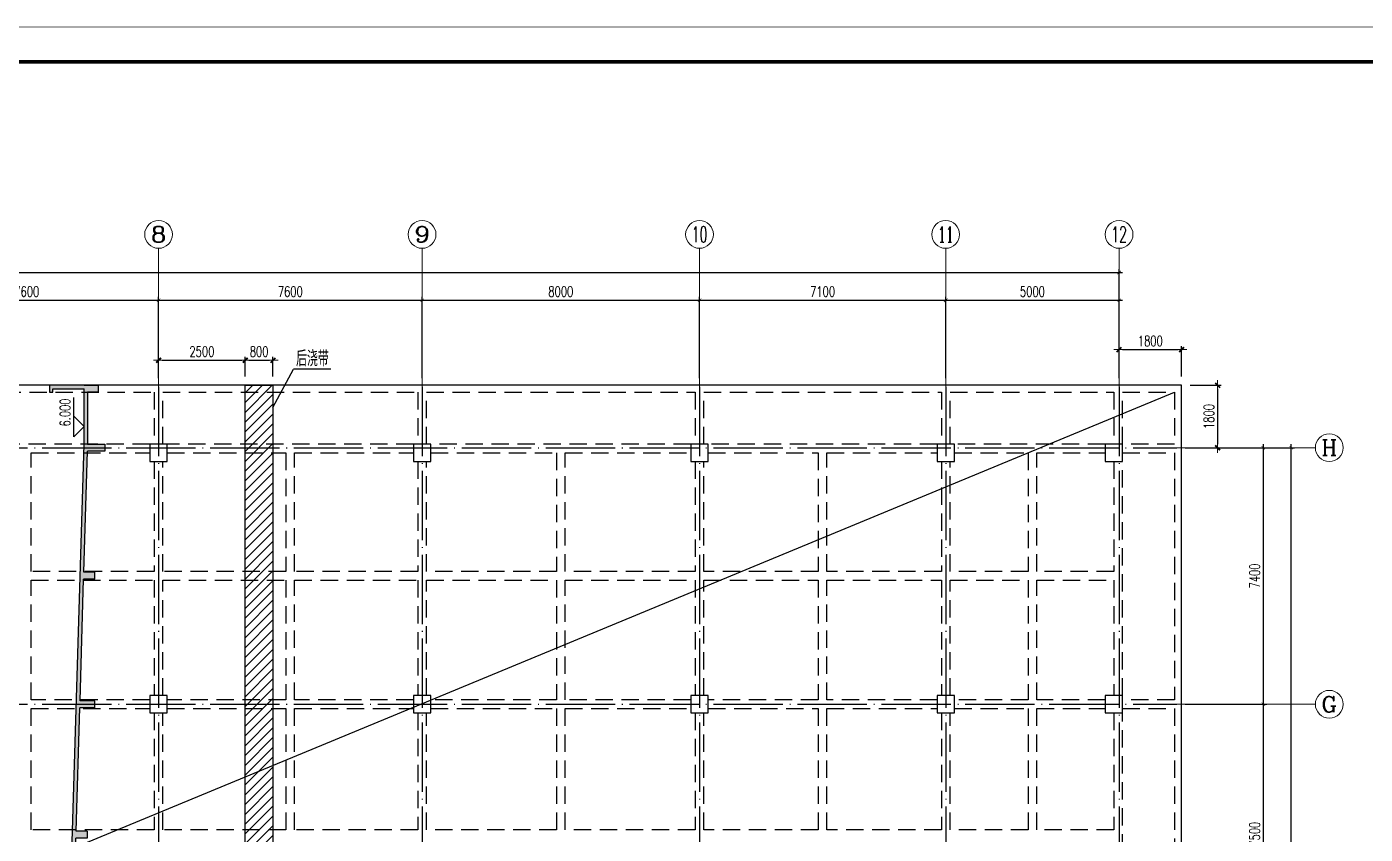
# Model space of a CAD drawing. Extents: x -21254 to 860439, y -324318 to 454338.
# Drawn here: x 454343 to 492940, y -179391 to -156098 of the extents above; entities that cross this region are included whole.
import ezdxf
from ezdxf.enums import TextEntityAlignment as Align

# ---------------------------------------------------------------- set-up
doc = ezdxf.new("R2010")
doc.units = 0
doc.header["$LTSCALE"] = 1000
doc.header["$MEASUREMENT"] = 0
doc.linetypes.add('DASHED', pattern=[0.75, 0.5, -0.25])
doc.linetypes.add('DOTE', pattern=[2.42, 2, -0.2, 0.02, -0.2])
doc.layers.get('0').update_dxf_attribs({"linetype": 'CONTINUOUS'})
doc.layers.get('Defpoints').update_dxf_attribs({"linetype": 'CONTINUOUS', "lineweight": 5})
for name, color, linetype in [('AXIS_TEXT', 7, 'CONTINUOUS'), ('BEAM_CONT', 4, 'CONTINUOUS'), ('BEAM_DASH', 144, 'DASHED'), ('COLU', 7, 'CONTINUOUS'), ('DIM_ELEV', 3, 'CONTINUOUS'), ('DIMENSION', 3, 'CONTINUOUS'), ('DOTE', 1, 'DOTE'), ('HATCH', 254, 'CONTINUOUS'), ('S_BEAMDIMMASS', 2, 'CONTINUOUS'), ('墙体2', 21, 'CONTINUOUS')]:
    doc.layers.add(name, color=color, linetype=linetype)
for name, color, linetype, lineweight in [('DIM', 3, 'CONTINUOUS', 5), ('FRAME', 3, 'CONTINUOUS', 5), ('PUB_TEXT', 7, 'CONTINUOUS', 5)]:
    doc.layers.add(name, color=color, linetype=linetype, lineweight=lineweight)
doc.styles.add('_TCH_AXIS', font='COMPLEX', dxfattribs={"bigfont": 'GBCBIG'})
doc.styles.add('_TCH_DIM', font='SIMPLEX', dxfattribs={"bigfont": 'GBCBIG'})
doc.styles.add('BW_Rein', font='Tssdeng.shx', dxfattribs={"width": 0.7, "bigfont": 'hztxt.shx'})
doc.styles.add('COMPLEX', font='COMPLEX')
doc.styles.add('TSSD_Dimension', font='TXT.shx', dxfattribs={"width": 0.7, "bigfont": 'hztxt.shx'})
doc.dimstyles.new('TSSD_100_100$0', dxfattribs={"dimtxt": 300, "dimasz": 100, "dimexe": 100, "dimexo": 250, "dimgap": 100, "dimtad": 1, "dimdec": 0, "dimzin": 0, "dimdsep": 46, "dimtxsty": 'TSSD_Dimension', "dimblk1": '_tsdbk', "dimblk2": '_tsdbk', "dimsah": 1, "dimcen": 0, "dimdle": 100, "dimclrt": 7, "dimadec": 1, "dimazin": 0, "dimtfac": 1, "dimtdec": 0, "dimtix": 1, "dimtmove": 2, "dimatfit": 3, "dimldrblk": '_tsdbk', "dimfxl": 100, "dimtolj": 1, "dimtzin": 0, "dimarcsym": 0})

# ---------------------------------------------------------------- blocks, each defined once
blk = doc.blocks.new('_ARCHTICK')
at = {"color": 0, "linetype": 'ByBlock', "const_width": 0.15}
blk.add_lwpolyline([(-0.5, -0.5), (0.5, 0.5)], dxfattribs=at)
blk = doc.blocks.new('*D1278')
at = {"layer": 'Defpoints', "color": 0, "ltscale": 0.5, "transparency": 16777216}
for p in [(487502, -175641), (490002, -175641), (487502, -183141)]:
    blk.add_point(p, dxfattribs=at)
at = {"layer": 'DIM', "color": 0, "lineweight": -2, "ltscale": 0.5, "transparency": 16777216}
for p, q in [((490002, -183241), (490002, -175541)), ((487752, -175641), (490102, -175641)), ((487752, -183141), (490102, -183141))]:
    blk.add_line(p, q, dxfattribs=at)
at = {"layer": 'DIM', "color": 0, "lineweight": -2, "ltscale": 0.5, "transparency": 16777216, "xscale": 100, "yscale": 100, "zscale": 100}
for p, rotation in [((490002, -175641), 90), ((490002, -183141), 270)]:
    blk.add_blockref('_ARCHTICK', p, dxfattribs=dict(at, rotation=rotation))
at = {"layer": 'DIM', "color": 3, "ltscale": 0.5, "transparency": 16777216, "insert": (489752, -179391), "char_height": 300, "attachment_point": 5, "rotation": 90, "style": 'TSSD_Dimension'}
blk.add_mtext('\\A1;7500', dxfattribs=at)
blk = doc.blocks.new('*D1279')
at = {"layer": 'Defpoints', "color": 0, "ltscale": 0.5, "transparency": 16777216}
for p in [(487502, -168241), (490002, -168241), (487502, -175641)]:
    blk.add_point(p, dxfattribs=at)
at = {"layer": 'DIM', "color": 0, "lineweight": -2, "ltscale": 0.5, "transparency": 16777216}
for p, q in [((487752, -168241), (490102, -168241)), ((490002, -175741), (490002, -168141)), ((487752, -175641), (490102, -175641))]:
    blk.add_line(p, q, dxfattribs=at)
at = {"layer": 'DIM', "color": 0, "lineweight": -2, "ltscale": 0.5, "transparency": 16777216, "xscale": 100, "yscale": 100, "zscale": 100}
for p, rotation in [((490002, -168241), 90), ((490002, -175641), 270)]:
    blk.add_blockref('_ARCHTICK', p, dxfattribs=dict(at, rotation=rotation))
at = {"layer": 'DIM', "color": 3, "ltscale": 0.5, "transparency": 16777216, "insert": (489752, -171941), "char_height": 300, "attachment_point": 5, "rotation": 90, "style": 'TSSD_Dimension'}
blk.add_mtext('\\A1;7400', dxfattribs=at)
blk = doc.blocks.new('*D1280')
at = {"layer": 'Defpoints', "color": 0, "ltscale": 0.5, "transparency": 16777216}
for p in [(487502, -168241), (490802, -168241), (487502, -221041)]:
    blk.add_point(p, dxfattribs=at)
at = {"layer": 'DIM', "color": 0, "lineweight": -2, "ltscale": 0.5, "transparency": 16777216}
for p, q in [((487752, -168241), (490902, -168241)), ((490802, -221141), (490802, -168141)), ((487752, -221041), (490902, -221041))]:
    blk.add_line(p, q, dxfattribs=at)
at = {"layer": 'DIM', "color": 0, "lineweight": -2, "ltscale": 0.5, "transparency": 16777216, "xscale": 100, "yscale": 100, "zscale": 100}
for p, rotation in [((490802, -168241), 90), ((490802, -221041), 270)]:
    blk.add_blockref('_ARCHTICK', p, dxfattribs=dict(at, rotation=rotation))
at = {"layer": 'DIM', "color": 3, "ltscale": 0.5, "transparency": 16777216, "insert": (490552, -194641), "char_height": 300, "attachment_point": 5, "rotation": 90, "style": 'TSSD_Dimension'}
blk.add_mtext('\\A1;52800', dxfattribs=at)
blk = doc.blocks.new('*D1287')
at = {"layer": 'Defpoints', "color": 0, "ltscale": 0.5, "transparency": 16777216}
for p in [(458143, -163988), (450543, -166488), (458143, -166488)]:
    blk.add_point(p, dxfattribs=at)
at = {"layer": 'DIM', "color": 0, "lineweight": -2, "ltscale": 0.5, "transparency": 16777216}
for p, q in [((450443, -163988), (458243, -163988)), ((450543, -166238), (450543, -163888)), ((458143, -166238), (458143, -163888))]:
    blk.add_line(p, q, dxfattribs=at)
at = {"layer": 'DIM', "color": 0, "lineweight": -2, "ltscale": 0.5, "transparency": 16777216, "xscale": 100, "yscale": 100, "zscale": 100, "rotation": 180}
blk.add_blockref('_ARCHTICK', (450543, -163988), dxfattribs=at)
at = {"layer": 'DIM', "color": 0, "lineweight": -2, "ltscale": 0.5, "transparency": 16777216, "xscale": 100, "yscale": 100, "zscale": 100}
blk.add_blockref('_ARCHTICK', (458143, -163988), dxfattribs=at)
at = {"layer": 'DIM', "color": 3, "ltscale": 0.5, "transparency": 16777216, "insert": (454343, -163738), "char_height": 300, "attachment_point": 5, "style": 'TSSD_Dimension'}
blk.add_mtext('\\A1;7600', dxfattribs=at)
blk = doc.blocks.new('*D1288')
at = {"layer": 'Defpoints', "color": 0, "ltscale": 0.5, "transparency": 16777216}
for p in [(465743, -163988), (458143, -166488), (465743, -166488)]:
    blk.add_point(p, dxfattribs=at)
at = {"layer": 'DIM', "color": 0, "lineweight": -2, "ltscale": 0.5, "transparency": 16777216}
for p, q in [((458043, -163988), (465843, -163988)), ((458143, -166238), (458143, -163888)), ((465743, -166238), (465743, -163888))]:
    blk.add_line(p, q, dxfattribs=at)
at = {"layer": 'DIM', "color": 0, "lineweight": -2, "ltscale": 0.5, "transparency": 16777216, "xscale": 100, "yscale": 100, "zscale": 100, "rotation": 180}
blk.add_blockref('_ARCHTICK', (458143, -163988), dxfattribs=at)
at = {"layer": 'DIM', "color": 0, "lineweight": -2, "ltscale": 0.5, "transparency": 16777216, "xscale": 100, "yscale": 100, "zscale": 100}
blk.add_blockref('_ARCHTICK', (465743, -163988), dxfattribs=at)
at = {"layer": 'DIM', "color": 3, "ltscale": 0.5, "transparency": 16777216, "insert": (461943, -163738), "char_height": 300, "attachment_point": 5, "style": 'TSSD_Dimension'}
blk.add_mtext('\\A1;7600', dxfattribs=at)
blk = doc.blocks.new('*D1289')
at = {"layer": 'Defpoints', "color": 0, "ltscale": 0.5, "transparency": 16777216}
for p in [(473743, -163988), (465743, -166488), (473743, -166488)]:
    blk.add_point(p, dxfattribs=at)
at = {"layer": 'DIM', "color": 0, "lineweight": -2, "ltscale": 0.5, "transparency": 16777216}
for p, q in [((465643, -163988), (473843, -163988)), ((465743, -166238), (465743, -163888)), ((473743, -166238), (473743, -163888))]:
    blk.add_line(p, q, dxfattribs=at)
at = {"layer": 'DIM', "color": 0, "lineweight": -2, "ltscale": 0.5, "transparency": 16777216, "xscale": 100, "yscale": 100, "zscale": 100, "rotation": 180}
blk.add_blockref('_ARCHTICK', (465743, -163988), dxfattribs=at)
at = {"layer": 'DIM', "color": 0, "lineweight": -2, "ltscale": 0.5, "transparency": 16777216, "xscale": 100, "yscale": 100, "zscale": 100}
blk.add_blockref('_ARCHTICK', (473743, -163988), dxfattribs=at)
at = {"layer": 'DIM', "color": 3, "ltscale": 0.5, "transparency": 16777216, "insert": (469743, -163738), "char_height": 300, "attachment_point": 5, "style": 'TSSD_Dimension'}
blk.add_mtext('\\A1;8000', dxfattribs=at)
blk = doc.blocks.new('*D1290')
at = {"layer": 'Defpoints', "color": 0, "ltscale": 0.5, "transparency": 16777216}
for p in [(480843, -163988), (473743, -166488), (480843, -166488)]:
    blk.add_point(p, dxfattribs=at)
at = {"layer": 'DIM', "color": 0, "lineweight": -2, "ltscale": 0.5, "transparency": 16777216}
for p, q in [((473643, -163988), (480943, -163988)), ((473743, -166238), (473743, -163888)), ((480843, -166238), (480843, -163888))]:
    blk.add_line(p, q, dxfattribs=at)
at = {"layer": 'DIM', "color": 0, "lineweight": -2, "ltscale": 0.5, "transparency": 16777216, "xscale": 100, "yscale": 100, "zscale": 100, "rotation": 180}
blk.add_blockref('_ARCHTICK', (473743, -163988), dxfattribs=at)
at = {"layer": 'DIM', "color": 0, "lineweight": -2, "ltscale": 0.5, "transparency": 16777216, "xscale": 100, "yscale": 100, "zscale": 100}
blk.add_blockref('_ARCHTICK', (480843, -163988), dxfattribs=at)
at = {"layer": 'DIM', "color": 3, "ltscale": 0.5, "transparency": 16777216, "insert": (477293, -163738), "char_height": 300, "attachment_point": 5, "style": 'TSSD_Dimension'}
blk.add_mtext('\\A1;7100', dxfattribs=at)
blk = doc.blocks.new('*D1291')
at = {"layer": 'Defpoints', "color": 0, "ltscale": 0.5, "transparency": 16777216}
for p in [(485843, -163988), (480843, -166488), (485843, -166488)]:
    blk.add_point(p, dxfattribs=at)
at = {"layer": 'DIM', "color": 0, "lineweight": -2, "ltscale": 0.5, "transparency": 16777216}
for p, q in [((480743, -163988), (485943, -163988)), ((480843, -166238), (480843, -163888)), ((485843, -166238), (485843, -163888))]:
    blk.add_line(p, q, dxfattribs=at)
at = {"layer": 'DIM', "color": 0, "lineweight": -2, "ltscale": 0.5, "transparency": 16777216, "xscale": 100, "yscale": 100, "zscale": 100, "rotation": 180}
blk.add_blockref('_ARCHTICK', (480843, -163988), dxfattribs=at)
at = {"layer": 'DIM', "color": 0, "lineweight": -2, "ltscale": 0.5, "transparency": 16777216, "xscale": 100, "yscale": 100, "zscale": 100}
blk.add_blockref('_ARCHTICK', (485843, -163988), dxfattribs=at)
at = {"layer": 'DIM', "color": 3, "ltscale": 0.5, "transparency": 16777216, "insert": (483343, -163738), "char_height": 300, "attachment_point": 5, "style": 'TSSD_Dimension'}
blk.add_mtext('\\A1;5000', dxfattribs=at)
blk = doc.blocks.new('*D1292')
at = {"layer": 'Defpoints', "color": 0, "ltscale": 0.5, "transparency": 16777216}
for p in [(485843, -163188), (413543, -166488), (485843, -166488)]:
    blk.add_point(p, dxfattribs=at)
at = {"layer": 'DIM', "color": 0, "lineweight": -2, "ltscale": 0.5, "transparency": 16777216}
for p, q in [((413443, -163188), (485943, -163188)), ((413543, -166238), (413543, -163088)), ((485843, -166238), (485843, -163088))]:
    blk.add_line(p, q, dxfattribs=at)
at = {"layer": 'DIM', "color": 0, "lineweight": -2, "ltscale": 0.5, "transparency": 16777216, "xscale": 100, "yscale": 100, "zscale": 100, "rotation": 180}
blk.add_blockref('_ARCHTICK', (413543, -163188), dxfattribs=at)
at = {"layer": 'DIM', "color": 0, "lineweight": -2, "ltscale": 0.5, "transparency": 16777216, "xscale": 100, "yscale": 100, "zscale": 100}
blk.add_blockref('_ARCHTICK', (485843, -163188), dxfattribs=at)
at = {"layer": 'DIM', "color": 3, "ltscale": 0.5, "transparency": 16777216, "insert": (449693, -162938), "char_height": 300, "attachment_point": 5, "style": 'TSSD_Dimension'}
blk.add_mtext('\\A1;72300', dxfattribs=at)
blk = doc.blocks.new('_AXISO')
blk.add_circle((0, 0), 0.5)
at = {"layer": 'AXIS_TEXT', "style": 'COMPLEX', "width": 1.041667}
blk.add_attdef('A', text='', height=0.56, dxfattribs=at).set_placement((-0.25, -0.28), (0.25, -0.28), align=Align.FIT)
blk = doc.blocks.new('_tsdbk')
blk.add_line((-1, 0), (1.5, 0))
at = {"const_width": 0.5}
blk.add_lwpolyline([(-0.7, -0.7), (0.7, 0.7)], dxfattribs=at)
blk = doc.blocks.new('*D1305')
at = {"layer": 'Defpoints', "color": 0, "transparency": 16777216}
for p in [(487643, -165412), (485843, -166441), (487643, -166441)]:
    blk.add_point(p, dxfattribs=at)
at = {"layer": 'DIM', "color": 0, "lineweight": -2, "transparency": 16777216}
for p, q in [((485843, -166191), (485843, -165312)), ((485943, -165412), (487543, -165412)), ((487643, -166191), (487643, -165312))]:
    blk.add_line(p, q, dxfattribs=at)
at = {"layer": 'DIM', "color": 0, "lineweight": -2, "transparency": 16777216, "xscale": 100, "yscale": 100, "zscale": 100}
for p, rotation in [((485843, -165412), 179.9999999999999), ((487643, -165412), 359.9999999999999)]:
    blk.add_blockref('_tsdbk', p, dxfattribs=dict(at, rotation=rotation))
at = {"layer": 'DIM', "color": 7, "transparency": 16777216, "insert": (486743, -165162), "char_height": 300, "attachment_point": 5, "style": 'TSSD_Dimension'}
blk.add_mtext('\\A1;1800', dxfattribs=at)
blk = doc.blocks.new('*D1306')
at = {"layer": 'Defpoints', "color": 0, "transparency": 16777216}
for p in [(487643, -166441), (487643, -168241), (488682, -168241)]:
    blk.add_point(p, dxfattribs=at)
at = {"layer": 'DIM', "color": 0, "lineweight": -2, "transparency": 16777216}
for p, q in [((487893, -166441), (488782, -166441)), ((488682, -166541), (488682, -168141)), ((487893, -168241), (488782, -168241))]:
    blk.add_line(p, q, dxfattribs=at)
at = {"layer": 'DIM', "color": 0, "lineweight": -2, "transparency": 16777216, "xscale": 100, "yscale": 100, "zscale": 100}
for p, rotation in [((488682, -166441), 89.99999999999993), ((488682, -168241), 269.9999999999999)]:
    blk.add_blockref('_tsdbk', p, dxfattribs=dict(at, rotation=rotation))
at = {"layer": 'DIM', "color": 7, "transparency": 16777216, "insert": (488432, -167341), "char_height": 300, "attachment_point": 5, "rotation": 90, "style": 'TSSD_Dimension'}
blk.add_mtext('\\A1;1800', dxfattribs=at)
blk = doc.blocks.new('BW-32879566', base_point=(258174, -374085))
at = {"layer": 'HATCH'}
blk.add_hatch(color=256, dxfattribs=at).paths.add_polyline_path([(258935, -353747), (259262, -353747), (259262, -353547), (258941, -353547), (259048, -349985), (259484, -349985), (259484, -349785), (259054, -349785), (259158, -346275), (259484, -346275), (259484, -346075), (259164, -346075), (259268, -342585), (259774, -342585), (259774, -342385), (259268, -342385), (259268, -340885), (259574, -340885), (259574, -340685), (259174, -340685), (258174, -340685), (258174, -340885), (258274, -340885), (258274, -340785), (259174, -340785), (259174, -342385), (258727, -357385), (259174, -372385), (259174, -373985), (258274, -373985), (258274, -373885), (258174, -373885), (258174, -374085), (259174, -374085), (259574, -374085), (259574, -373885), (259268, -373885), (259268, -372385), (259774, -372385), (259774, -372185), (259268, -372185), (259164, -368694), (259484, -368694), (259484, -368494), (259158, -368494), (259054, -364985), (259484, -364985), (259484, -364785), (259048, -364785), (258941, -361222), (259262, -361222), (259262, -361022), (258935, -361022), (258830, -357485), (259327, -357485), (259327, -357285), (258830, -357285)])
at = {"layer": '墙体2'}
for p, q in [((258174, -340685), (258174, -340885)), ((259174, -340685), (258174, -340685)), ((258274, -340785), (259174, -340785)), ((258274, -340885), (258274, -340785)), ((259174, -340685), (259574, -340685)), ((259174, -342385), (259174, -340785)), ((259574, -340685), (259574, -340885)), ((258174, -340885), (258274, -340885)), ((259268, -340885), (259268, -342385)), ((259574, -340885), (259268, -340885)), ((258727, -357385), (259174, -342385)), ((259164, -346075), (259268, -342585)), ((259268, -342385), (259774, -342385)), ((259774, -342585), (259268, -342585)), ((259774, -342385), (259774, -342585)), ((259164, -346075), (259165, -346075)), ((259484, -346075), (259165, -346075)), ((259484, -346275), (259484, -346075)), ((259054, -349785), (259158, -346276)), ((259159, -346275), (259158, -346276)), ((259484, -346275), (259159, -346275)), ((258941, -353547), (259048, -349985)), ((259484, -349985), (259048, -349985)), ((259484, -349785), (259054, -349785)), ((259484, -349985), (259484, -349785)), ((258941, -353547), (258942, -353547)), ((259262, -353547), (258942, -353547)), ((259262, -353547), (259262, -353747)), ((258830, -357285), (258935, -353748)), ((258936, -353747), (258935, -353748)), ((259262, -353747), (258936, -353747)), ((258727, -357385), (259174, -372385)), ((258830, -357285), (259327, -357285)), ((259327, -357285), (259327, -357485)), ((258830, -357485), (258935, -361021)), ((258830, -357485), (259327, -357485)), ((258936, -361022), (258935, -361021)), ((258936, -361022), (258935, -361021)), ((259262, -361022), (258936, -361022)), ((258941, -361222), (258942, -361222)), ((258941, -361222), (259048, -364785)), ((259262, -361222), (258942, -361222)), ((259262, -361222), (259262, -361022)), ((259484, -364785), (259048, -364785)), ((259054, -364985), (259158, -368493)), ((259484, -364985), (259054, -364985)), ((259484, -364785), (259484, -364985)), ((259159, -368494), (259158, -368493)), ((259484, -368494), (259159, -368494)), ((259484, -368494), (259484, -368694)), ((259164, -368694), (259268, -372185)), ((259164, -368694), (259165, -368694)), ((259484, -368694), (259165, -368694)), ((259174, -372385), (259174, -373985)), ((259774, -372185), (259268, -372185)), ((259268, -373885), (259268, -372385)), ((259268, -372385), (259774, -372385)), ((259774, -372385), (259774, -372185)), ((258174, -373885), (258274, -373885)), ((258174, -374085), (258174, -373885)), ((258274, -373885), (258274, -373985)), ((258274, -373985), (259174, -373985)), ((259574, -373885), (259268, -373885)), ((259574, -374085), (259574, -373885)), ((259174, -374085), (258174, -374085)), ((259174, -374085), (259574, -374085))]:
    blk.add_line(p, q, dxfattribs=at)
blk = doc.blocks.new('*D1309')
at = {"layer": 'Defpoints', "color": 0, "transparency": 16777216}
for p in [(460643, -165718), (458143, -166441), (460643, -166441)]:
    blk.add_point(p, dxfattribs=at)
at = {"layer": 'DIM', "color": 0, "lineweight": -2, "transparency": 16777216}
for p, q in [((458143, -166191), (458143, -165618)), ((458243, -165718), (460543, -165718)), ((460643, -166191), (460643, -165618))]:
    blk.add_line(p, q, dxfattribs=at)
at = {"layer": 'DIM', "color": 0, "lineweight": -2, "transparency": 16777216, "xscale": 100, "yscale": 100, "zscale": 100}
for p, rotation in [((458143, -165718), 179.9999999999999), ((460643, -165718), 359.9999999999999)]:
    blk.add_blockref('_tsdbk', p, dxfattribs=dict(at, rotation=rotation))
at = {"layer": 'DIM', "color": 7, "transparency": 16777216, "insert": (459393, -165468), "char_height": 300, "attachment_point": 5, "style": 'TSSD_Dimension'}
blk.add_mtext('\\A1;2500', dxfattribs=at)
blk = doc.blocks.new('*D1310')
at = {"layer": 'Defpoints', "color": 0, "transparency": 16777216}
for p in [(461443, -165718), (460643, -166441), (461443, -166441)]:
    blk.add_point(p, dxfattribs=at)
at = {"layer": 'DIM', "color": 0, "lineweight": -2, "transparency": 16777216}
for p, q in [((460643, -166191), (460643, -165618)), ((460743, -165718), (461343, -165718)), ((461443, -166191), (461443, -165618))]:
    blk.add_line(p, q, dxfattribs=at)
at = {"layer": 'DIM', "color": 0, "lineweight": -2, "transparency": 16777216, "xscale": 100, "yscale": 100, "zscale": 100}
for p, rotation in [((460643, -165718), 179.9999999999999), ((461443, -165718), 359.9999999999999)]:
    blk.add_blockref('_tsdbk', p, dxfattribs=dict(at, rotation=rotation))
at = {"layer": 'DIM', "color": 7, "transparency": 16777216, "insert": (461043, -165468), "char_height": 300, "attachment_point": 5, "style": 'TSSD_Dimension'}
blk.add_mtext('\\A1;800', dxfattribs=at)
blk = doc.blocks.new('BW-42863411', base_point=(676491, -11107, 0))
at = {"layer": 'FRAME'}
for points, const_width in [([(676491, 72993), (676491, -11107), (795391, -11107), (795391, 72993)], 20), ([(678991, 71993), (678991, -10107), (794391, -10107), (794391, 71993)], 100)]:
    blk.add_lwpolyline(points, close=True, dxfattribs=dict(at, const_width=const_width))

msp = doc.modelspace()

# ---------------------------------------------------------------- hatches: boundary and pattern name
at = {"layer": 'HATCH'}
h = msp.add_hatch(dxfattribs=at)
h.set_pattern_fill('METAL', color=256, scale=50, style=0)
h.set_pattern_definition([(45, (196823.96, 174243.68), (-141.42136, 141.42136), [])])
h.paths.add_polyline_path([(460642.798, -166440.958), (461442.798, -166440.958), (461442.798, -199840.958), (460642.798, -199840.958)])

# ---------------------------------------------------------------- linework, layer by layer
at = {"layer": 'BEAM_CONT'}
for p, q in [((411942.798, -197890.958), (487442.798, -166640.958)), ((487642.798, -166440.958), (435542.798, -166440.958)), ((487642.798, -199840.958), (487642.798, -166440.958))]:
    msp.add_line(p, q, dxfattribs=at)
msp.add_lwpolyline([(460642.798, -166440.958), (461442.798, -166440.958), (461442.798, -199840.958), (460642.798, -199840.958)], close=True, dxfattribs=at)
at = {"layer": 'BEAM_DASH'}
for p, q in [((450667.798, -166640.958), (458017.798, -166640.958)), ((458017.798, -166640.958), (458017.798, -168140.958)), ((458267.798, -166640.958), (465617.798, -166640.958)), ((458267.798, -168140.958), (458267.798, -166640.958)), ((465617.798, -166640.958), (465617.798, -168140.958)), ((465867.798, -166640.958), (473617.798, -166640.958)), ((465867.798, -168140.958), (465867.798, -166640.958)), ((473617.798, -166640.958), (473617.798, -168140.958)), ((473867.798, -166640.958), (480717.798, -166640.958)), ((473867.798, -168140.958), (473867.798, -166640.958)), ((480717.798, -166640.958), (480717.798, -168140.958)), ((480967.798, -166640.958), (485692.798, -166640.958)), ((480967.798, -168140.958), (480967.798, -166640.958)), ((485692.798, -166640.958), (485692.798, -168140.958)), ((485942.798, -166640.958), (487442.798, -166640.958)), ((485942.798, -168140.958), (485942.798, -166640.958)), ((487442.798, -166640.958), (487442.798, -168140.958)), ((457892.798, -168140.958), (450792.798, -168140.958)), ((465492.798, -168140.958), (458392.798, -168140.958)), ((473492.798, -168140.958), (465992.798, -168140.958)), ((480592.798, -168140.958), (473992.798, -168140.958)), ((485442.798, -168140.958), (481092.798, -168140.958)), ((487442.798, -168140.958), (485942.798, -168140.958)), ((454467.798, -168390.958), (457892.798, -168390.958)), ((454467.798, -171815.958), (454467.798, -168390.958)), ((458017.798, -168640.958), (458017.798, -171815.958)), ((458267.798, -171815.958), (458267.798, -168640.958)), ((458392.798, -168390.958), (461817.798, -168390.958)), ((461817.798, -168390.958), (461817.798, -171815.958)), ((462067.798, -168390.958), (465492.798, -168390.958)), ((462067.798, -171815.958), (462067.798, -168390.958)), ((465617.798, -168640.958), (465617.798, -171815.958)), ((465867.798, -171815.958), (465867.798, -168640.958)), ((465992.798, -168390.958), (469617.798, -168390.958)), ((469617.798, -168390.958), (469617.798, -171815.958)), ((469867.798, -168390.958), (473492.798, -168390.958)), ((469867.798, -171815.958), (469867.798, -168390.958)), ((473617.798, -168640.958), (473617.798, -171815.958)), ((473867.798, -171815.958), (473867.798, -168640.958)), ((473992.798, -168390.958), (477167.798, -168390.958)), ((477167.798, -168390.958), (477167.798, -171815.958)), ((477417.798, -168390.958), (480592.798, -168390.958)), ((477417.798, -171815.958), (477417.798, -168390.958)), ((480717.798, -168640.958), (480717.798, -171815.958)), ((480967.798, -171815.958), (480967.798, -168640.958)), ((481092.798, -168390.958), (483217.798, -168390.958)), ((483217.798, -168390.958), (483217.798, -171815.958)), ((483467.798, -168390.958), (485442.798, -168390.958)), ((483467.798, -171815.958), (483467.798, -168390.958)), ((485692.798, -168640.958), (485692.798, -171815.958)), ((485942.798, -168390.958), (487442.798, -168390.958)), ((485942.798, -175390.958), (485942.798, -168640.958)), ((487442.798, -168390.958), (487442.798, -175515.958)), ((458017.798, -171815.958), (454467.798, -171815.958)), ((454467.798, -175515.958), (454467.798, -172065.958)), ((454467.798, -172065.958), (458017.798, -172065.958)), ((458017.798, -172065.958), (458017.798, -175390.958)), ((461817.798, -171815.958), (458267.798, -171815.958)), ((458267.798, -172065.958), (461817.798, -172065.958)), ((458267.798, -175390.958), (458267.798, -172065.958)), ((461817.798, -172065.958), (461817.798, -175515.958)), ((465617.798, -171815.958), (462067.798, -171815.958)), ((462067.798, -175515.958), (462067.798, -172065.958)), ((462067.798, -172065.958), (465617.798, -172065.958)), ((465617.798, -172065.958), (465617.798, -175390.958)), ((469617.798, -171815.958), (465867.798, -171815.958)), ((465867.798, -172065.958), (469617.798, -172065.958)), ((465867.798, -175390.958), (465867.798, -172065.958)), ((469617.798, -172065.958), (469617.798, -175515.958)), ((473617.798, -171815.958), (469867.798, -171815.958)), ((469867.798, -175515.958), (469867.798, -172065.958)), ((469867.798, -172065.958), (473617.798, -172065.958)), ((473617.798, -172065.958), (473617.798, -175390.958)), ((477167.798, -171815.958), (473867.798, -171815.958)), ((473867.798, -172065.958), (477167.798, -172065.958)), ((473867.798, -175390.958), (473867.798, -172065.958)), ((477167.798, -172065.958), (477167.798, -175515.958)), ((480717.798, -171815.958), (477417.798, -171815.958)), ((477417.798, -175515.958), (477417.798, -172065.958)), ((477417.798, -172065.958), (480717.798, -172065.958)), ((480717.798, -172065.958), (480717.798, -175390.958)), ((483217.798, -171815.958), (480967.798, -171815.958)), ((480967.798, -172065.958), (483217.798, -172065.958)), ((480967.798, -175390.958), (480967.798, -172065.958)), ((483217.798, -172065.958), (483217.798, -175515.958)), ((485692.798, -171815.958), (483467.798, -171815.958)), ((483467.798, -175515.958), (483467.798, -172065.958)), ((483467.798, -172065.958), (485692.798, -172065.958)), ((485692.798, -172065.958), (485692.798, -175390.958)), ((457892.798, -175515.958), (454467.798, -175515.958)), ((461817.798, -175515.958), (458392.798, -175515.958)), ((465492.798, -175515.958), (462067.798, -175515.958)), ((469617.798, -175515.958), (465992.798, -175515.958)), ((473492.798, -175515.958), (469867.798, -175515.958)), ((477167.798, -175515.958), (473992.798, -175515.958)), ((480592.798, -175515.958), (477417.798, -175515.958)), ((483217.798, -175515.958), (481092.798, -175515.958)), ((485442.798, -175515.958), (483467.798, -175515.958)), ((487442.798, -175515.958), (485942.798, -175515.958)), ((454467.798, -175765.958), (457892.798, -175765.958)), ((454467.798, -179265.958), (454467.798, -175765.958)), ((458017.798, -175890.958), (458017.798, -179265.958)), ((458267.798, -179265.958), (458267.798, -175890.958)), ((458392.798, -175765.958), (461817.798, -175765.958)), ((461817.798, -175765.958), (461817.798, -179265.958)), ((462067.798, -175765.958), (465492.798, -175765.958)), ((462067.798, -179265.958), (462067.798, -175765.958)), ((465617.798, -175890.958), (465617.798, -179265.958)), ((465867.798, -179265.958), (465867.798, -175890.958)), ((465992.798, -175765.958), (469617.798, -175765.958)), ((469617.798, -175765.958), (469617.798, -179265.958)), ((469867.798, -175765.958), (473492.798, -175765.958)), ((469867.798, -179265.958), (469867.798, -175765.958)), ((473617.798, -175890.958), (473617.798, -179265.958)), ((473867.798, -179265.958), (473867.798, -175890.958)), ((473992.798, -175765.958), (477167.798, -175765.958)), ((477167.798, -175765.958), (477167.798, -179265.958)), ((477417.798, -175765.958), (480592.798, -175765.958)), ((477417.798, -179265.958), (477417.798, -175765.958)), ((480717.798, -175890.958), (480717.798, -179265.958)), ((480967.798, -179265.958), (480967.798, -175890.958)), ((481092.798, -175765.958), (483217.798, -175765.958)), ((483217.798, -175765.958), (483217.798, -179265.958)), ((483467.798, -175765.958), (485442.798, -175765.958)), ((483467.798, -179265.958), (483467.798, -175765.958)), ((485692.798, -175890.958), (485692.798, -179265.958)), ((485942.798, -175765.958), (487442.798, -175765.958)), ((485942.798, -182890.958), (485942.798, -175890.958)), ((487442.798, -175765.958), (487442.798, -183015.958)), ((458017.798, -179265.958), (454467.798, -179265.958)), ((461817.798, -179265.958), (458267.798, -179265.958)), ((465617.798, -179265.958), (462067.798, -179265.958)), ((469617.798, -179265.958), (465867.798, -179265.958)), ((473617.798, -179265.958), (469867.798, -179265.958)), ((477167.798, -179265.958), (473867.798, -179265.958)), ((480717.798, -179265.958), (477417.798, -179265.958)), ((483217.798, -179265.958), (480967.798, -179265.958)), ((485692.798, -179265.958), (483467.798, -179265.958))]:
    msp.add_line(p, q, dxfattribs=at)
at = {"layer": 'COLU'}
for points in [[(458392.798, -168640.958), (458392.798, -168140.958), (457892.798, -168140.958), (457892.798, -168640.958)], [(465992.798, -168640.958), (465992.798, -168140.958), (465492.798, -168140.958), (465492.798, -168640.958)], [(473992.798, -168640.958), (473992.798, -168140.958), (473492.798, -168140.958), (473492.798, -168640.958)], [(481092.798, -168640.958), (481092.798, -168140.958), (480592.798, -168140.958), (480592.798, -168640.958)], [(485942.798, -168640.958), (485942.798, -168140.958), (485442.798, -168140.958), (485442.798, -168640.958)], [(458392.798, -175890.958), (458392.798, -175390.958), (457892.798, -175390.958), (457892.798, -175890.958)], [(465992.798, -175890.958), (465992.798, -175390.958), (465492.798, -175390.958), (465492.798, -175890.958)], [(473992.798, -175890.958), (473992.798, -175390.958), (473492.798, -175390.958), (473492.798, -175890.958)], [(481092.798, -175890.958), (481092.798, -175390.958), (480592.798, -175390.958), (480592.798, -175890.958)], [(485942.798, -175890.958), (485942.798, -175390.958), (485442.798, -175390.958), (485442.798, -175890.958)]]:
    msp.add_lwpolyline(points, close=True, dxfattribs=at)
at = {"layer": 'DIM', "ltscale": 0.5}
for p, q in [((458142.798, -166488.111), (458142.798, -162488.111)), ((465742.798, -166488.111), (465742.798, -162488.111)), ((473742.798, -166488.111), (473742.798, -162488.111)), ((480842.798, -166488.111), (480842.798, -162488.111)), ((485842.798, -166488.111), (485842.798, -162488.111)), ((487502.48, -168240.958), (491502.48, -168240.958)), ((487502.48, -175640.958), (491502.48, -175640.958))]:
    msp.add_line(p, q, dxfattribs=at)
at = {"layer": 'DIM_ELEV'}
for p, q in [((455697.975, -167929.564), (455697.975, -166790.356)), ((455997.975, -167629.564), (455697.975, -167329.564)), ((455997.975, -167629.564), (455697.975, -167929.564))]:
    msp.add_line(p, q, dxfattribs=at)
at = {"layer": 'DOTE', "linetype": 'DOTE'}
for p, q in [((458142.798, -166488.111), (458142.798, -222178.446)), ((465742.798, -166488.111), (465742.798, -222178.446)), ((473742.798, -166488.111), (473742.798, -222178.446)), ((480842.798, -166488.111), (480842.798, -222178.446)), ((485842.798, -166488.111), (485842.798, -222178.446)), ((411227.167, -168240.958), (487502.48, -168240.958)), ((411227.167, -175640.958), (487502.48, -175640.958))]:
    msp.add_line(p, q, dxfattribs=at)
at = {"layer": 'S_BEAMDIMMASS', "color": 6}
for p in [(461442.798, -167077.055), (463107.885, -165975.879)]:
    msp.add_line(p, (462031.51, -165975.879), dxfattribs=at)

# ---------------------------------------------------------------- block references
at = {"layer": 'BEAM_CONT'}
msp.add_blockref('BW-32879566', (454997.975, -199840.958), dxfattribs=at)
at = {"layer": 'DIM', "ltscale": 0.5}
ref = msp.add_blockref('_AXISO', (458142.798, -162088.111), dxfattribs=dict(at, xscale=800, yscale=800, zscale=800))
ref.add_attrib('A', '8', dxfattribs={"layer": 'AXIS_TEXT', "height": 452.548, "style": '_TCH_AXIS', "width": 1.5}).set_placement((457916.523, -162314.385), (458369.072, -162314.385), align=Align.FIT)
ref = msp.add_blockref('_AXISO', (465742.798, -162088.111), dxfattribs=dict(at, xscale=800, yscale=800, zscale=800))
ref.add_attrib('A', '9', dxfattribs={"layer": 'AXIS_TEXT', "height": 452.548, "style": '_TCH_AXIS', "width": 1.5}).set_placement((465516.523, -162314.385), (465969.072, -162314.385), align=Align.FIT)
ref = msp.add_blockref('_AXISO', (473742.798, -162088.111), dxfattribs=dict(at, xscale=800, yscale=800, zscale=800))
ref.add_attrib('A', '10', dxfattribs={"layer": 'AXIS_TEXT', "height": 452.5483, "style": '_TCH_AXIS', "width": 0.724138}).set_placement((473516.523, -162314.385), (473969.072, -162314.385), align=Align.FIT)
ref = msp.add_blockref('_AXISO', (480842.798, -162088.111), dxfattribs=dict(at, xscale=800, yscale=800, zscale=800))
ref.add_attrib('A', '11', dxfattribs={"layer": 'AXIS_TEXT', "height": 452.5483, "style": '_TCH_AXIS', "width": 0.875}).set_placement((480616.523, -162314.385), (481069.072, -162314.385), align=Align.FIT)
ref = msp.add_blockref('_AXISO', (485842.798, -162088.111), dxfattribs=dict(at, xscale=800, yscale=800, zscale=800))
ref.add_attrib('A', '12', dxfattribs={"layer": 'AXIS_TEXT', "height": 452.5483, "style": '_TCH_AXIS', "width": 0.724138}).set_placement((485616.523, -162314.385), (486069.072, -162314.385), align=Align.FIT)
ref = msp.add_blockref('_AXISO', (491902.48, -168240.958), dxfattribs=dict(at, xscale=800, yscale=800, zscale=800))
ref.add_attrib('A', 'H', dxfattribs={"layer": 'AXIS_TEXT', "height": 452.548, "style": '_TCH_AXIS', "width": 1.05}).set_placement((491676.206, -168467.232), (492128.754, -168467.232), align=Align.FIT)
ref = msp.add_blockref('_AXISO', (491902.48, -175640.958), dxfattribs=dict(at, xscale=800, yscale=800, zscale=800))
ref.add_attrib('A', 'G', dxfattribs={"layer": 'AXIS_TEXT', "height": 452.548, "style": '_TCH_AXIS', "width": 1.166667}).set_placement((491676.206, -175867.232), (492128.754, -175867.232), align=Align.FIT)
at = {"layer": 'DIMENSION'}
msp.add_blockref('BW-42863411', (399193.009, -240207.747, 0), dxfattribs=at)

# ---------------------------------------------------------------- texts
at = {"layer": 'PUB_TEXT', "style": '_TCH_DIM', "width": 0.705882}
msp.add_text('6.000', height=297.5, rotation=90, dxfattribs=at).set_placement((455597.975, -167630.356))
at = {"layer": 'S_BEAMDIMMASS', "color": 6, "style": 'BW_Rein', "width": 0.7}
msp.add_text('后浇带', height=450, rotation=0.0001517, dxfattribs=at).set_placement((462108.991, -165892.34))

# ---------------------------------------------------------------- dimensions: what is measured, and where the dimension line sits
at = {"layer": 'DIM', "ltscale": 0.5}
for p1, p2, distance, picture, middle in [((413542.798, -166488.111), (485842.798, -166488.111), 3300, '*D1292', (449692.798, -162938.111)), ((450542.798, -166488.111), (458142.798, -166488.111), 2500, '*D1287', (454342.798, -163738.111)), ((458142.798, -166488.111), (465742.798, -166488.111), 2500, '*D1288', (461942.798, -163738.111)), ((465742.798, -166488.111), (473742.798, -166488.111), 2500, '*D1289', (469742.798, -163738.111)), ((473742.798, -166488.111), (480842.798, -166488.111), 2500, '*D1290', (477292.798, -163738.111)), ((480842.798, -166488.111), (485842.798, -166488.111), 2500, '*D1291', (483342.798, -163738.111)), ((487502.48, -175640.958), (487502.48, -168240.958), -2500, '*D1279', (489752.48, -171940.958)), ((487502.48, -221040.958), (487502.48, -168240.958), -3300, '*D1280', (490552.48, -194640.958)), ((487502.48, -183140.958), (487502.48, -175640.958), -2500, '*D1278', (489752.48, -179390.958))]:
    dim = msp.add_aligned_dim(p1=p1, p2=p2, distance=distance, dimstyle='TSSD_100_100$0', override={"dimblk": 'ARCHTICK', "dimsah": 0, "dimclrt": 3, "dimadec": 0, "dimfxl": 1}, dxfattribs=at)
    dim.commit()
    dim.dimension.update_dxf_attribs({"geometry": picture, "text_midpoint": middle})
at = {"layer": 'DIM'}
for base, p1, p2, picture, middle in [((487642.798, -165412.079), (485842.798, -166440.958), (487642.798, -166440.958), '*D1305', (486742.798, -165162.079)), ((460642.798, -165718.468), (458142.798, -166440.958), (460642.798, -166440.958), '*D1309', (459392.798, -165468.468)), ((461442.798, -165718.468), (460642.798, -166440.958), (461442.798, -166440.958), '*D1310', (461042.798, -165468.468))]:
    dim = msp.add_linear_dim(base=base, p1=p1, p2=p2, dimstyle='TSSD_100_100$0', dxfattribs=at)
    dim.commit()
    dim.dimension.update_dxf_attribs({"geometry": picture, "text_midpoint": middle})
dim = msp.add_linear_dim(base=(488682.413, -168240.958), p1=(487642.798, -166440.958), p2=(487642.798, -168240.958), angle=90, dimstyle='TSSD_100_100$0', dxfattribs=at)
dim.commit()
dim.dimension.update_dxf_attribs({"geometry": '*D1306', "text_midpoint": (488432.413, -167340.958)})

doc.saveas('drawing.dxf')
